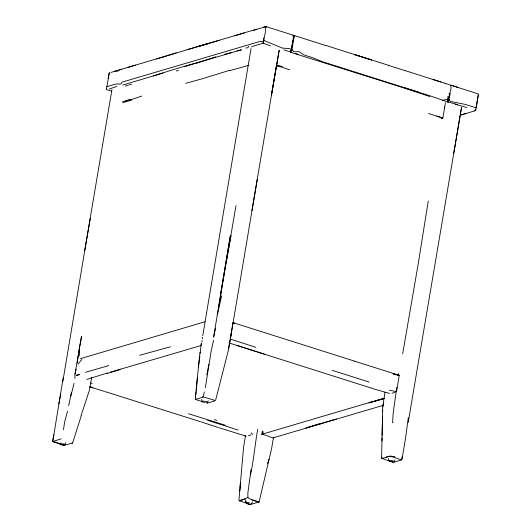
<?xml version="1.0" encoding="UTF-8"?>
<svg xmlns="http://www.w3.org/2000/svg" width="531" height="531" viewBox="0 0 531 531"><rect width="100%" height="100%" fill="white"/><g stroke="black" fill="none" stroke-linecap="round" stroke-linejoin="round"><path stroke-width="0.8" d="M74.937 378.43L74.951 374.262L81.435 336.528M382.585 416.251L382.114 435.374M382.625 411.618L382.745 406.826L384.955 392.349M200.194 353.347L201.216 343.457M79.345 355.823L79.531 347.201L81.674 336.568M393.949 462.275L401.675 459.839L402.093 456.753M381.928 441.029L382.048 437.79M196.357 390.331L197.386 377.554M382.639 410.071L381.597 458.167L383.156 458.193L390.099 456.003L394.971 456.72M108.51 365.308L108.49 365.673L85.445 372.317M238.963 499.99L243.603 446.797L245.481 435.865M109.393 72.667L106.545 88.365M325.078 45.314L265.938 26.55L265.327 27.652L265.414 31.82L263.807 40.416L282.26 48.042L289.607 48.679L291.97 49.463L293.882 51.733L299.199 51.726L304.057 54.958L311.843 57.428L322.715 61.788L430.276 95.919L447.733 101.972L447.978 96.204M293.212 35.159L293.311 38.172L290.815 52.184M240.012 487.345L240.404 482.885M200.001 352.08L195.328 397.639L195.342 399.418L195.866 399.597M195.926 394.573L196.218 391.745M276.77 63.561L276.439 65.505L278.018 66.229M478.258 95.155L475.59 110.607L460.251 115.234L461.353 114.231M273.558 437.093L271.626 448.503L259.095 502.001L249.55 498.861L247.924 497.487L247.858 493.007L251.037 469.59M257.701 429.4C254.94 444.493 253.805 459.899 250.459 474.96M198.421 367.419L199.404 359.102M106.499 88.272L106.353 89.467L111.53 91.213M398.35 375.052L398.555 373.412M263.741 37.827L263.124 43.197L252.431 46.409L251.601 47.126M205.358 387.67L211.106 351.336L213.581 340.159M408.279 417.705L405.618 437.61L402.013 459.335M396.776 387.325L393.179 413.111L392.582 422.643L393.205 422.756M293.816 35.524L294.347 35.491L291.672 51.056M201.84 342.083L202.072 340.471M202.304 338.858L202.53 337.245M202.762 335.632L251.044 48.58M239.746 491.009L240.291 487.232M220.352 295.415L230.348 235.698L213.608 337.192L215.619 328.098M77.227 362.859L79.531 347.201M62.804 381.656L84.801 250.327M262.301 431.079L261.81 434.312L266.662 435.46M405.863 70.842L478.411 93.96L476.207 107.919M81.243 415.793L72.628 442.987L64.278 445.29L52.722 441.573L63.202 377.76M63.435 429.705L64.775 421.395L67.563 411.193M453.793 153.187L461.545 107.295L408.193 422.464M58.841 403.938L60.726 394.148M354.383 361.08L233.003 322.622L230.228 339.03L255.869 347.354M475.789 109.379L475.59 110.607L474.488 110.806M276.273 66.8L251.9 210.787M436.728 116.116L442.841 118.055L445.456 102.629M111.935 89.673L84.781 250.26L90.277 218.586M257.276 179.372L228.569 349.537L215.699 399.856M354.496 361.166L399.252 375.317L396.571 391.666L389.502 390.219M218.759 306.055L235.97 205.729M279.114 50.339L276.605 65.14L282.446 66.528M276.505 65.121L271.434 95.295L279.233 50.279M292.9 40.714L291.413 49.39M447.567 102.198L448.403 102.065L450.228 93.682M262.599 432.34L262.327 433.933L261.81 434.312C302.391 422.331 343.464 410.105 384.271 398.237M108.105 78.329L109.167 72.82M91.664 377.514L89.301 390.597L81.11 415.488M68.645 405.87L71.393 392.582M402.651 353.958L418.255 263.588L428.258 201.057M226.286 261.564L231.051 235.737M228.522 348.621L231.397 333.136M195.328 397.639L195.627 396.106M476.101 107.773L465.256 104.408L450.348 101.368L448.881 99.244L448.33 99.178L451.158 88.046L450.547 85.325M199.49 358.345L199.902 356.261M206.838 374.72L208.909 364.319M52.602 441.274L53.943 434.796M204.349 391.931L203.439 396.026L202.225 397.407L195.342 399.418L202.298 401.688M217.464 314.365L221.686 295.714M382.745 406.826L383.581 403.115M74.951 374.262L76.165 369.131M74.128 383.196L70.742 396.318M290.344 52.396L291.26 49.237M447.5 101.779L448.164 99.018L442.761 100.266M444.314 108.57L444.732 107.003M267.511 463.57L269.058 459.235M200.877 345.489L201.607 343.69M206.041 402.823L207.429 402.538L208.252 400.786M204.88 402.73L202.019 401.675L202.231 401.23L203.546 401.104L205.663 401.383L207.236 402.007L207.429 402.538M395.031 459.846L394.135 461.618L392.031 460.53L388.679 460.55L388.387 458.545M60.089 444.248L62.147 444.951L64.828 444.666L65.778 442.794M293.311 38.172L294.114 36.619M251.521 503.693L252.424 501.961M448.031 100.771L448.881 99.244M207.103 403.202L207.521 402.664M77.938 364.239L81.834 359.467M249.032 46.197L247.711 47.803L245.84 47.982M381.955 457.749L381.597 458.167L383.369 458.903M273.591 437.332L273.067 437.883L268.347 436.475L267.405 435.526M65.054 444.772L64.278 445.29L55.071 442.057M291.917 52.025L291.234 52.489L403.016 87.655L429.758 96.516M247.924 497.487L239.375 500.886L239.03 500.62L245.581 499.226M61.105 438.852L52.722 441.573L54.288 441.898M116.913 86.414L109.267 89.022M122.727 85.053L163.03 73.039M274.58 437.259L273.067 437.883L383.043 405.399M441.075 118.765L442.257 118.294M110.84 72.455L208.895 43.29M80.32 358.704L204.999 321.733M127.878 67.47L135.425 65.087M253.752 30.313L265.938 26.55L266.223 27.718M76.656 375.563L79.484 374.508L76.418 375.238M462.435 114.59L465.952 113.329M248.641 503.999L246.915 503.561L246.092 502.731L249.165 502.598M215.871 56.83L195.76 63.494M122.475 101.753L131.595 99.476L141.697 96.078M153.439 75.986C182.385 66.269 212.008 58.835 241.154 49.735M107.474 372.948L86.825 379.419M256.851 29.139L187.217 49.688M125.323 86.108L128.436 85.106M313.058 425.709L306.062 427.959L336.481 418.972M314.611 425.212L318.5 423.957M184.589 66.68L195.401 63.242M156.512 58.974L176.226 52.927M259.095 502.001L250.552 504.437L239.375 500.886M131.834 99.947L122.807 102.722M202.225 397.407L203.572 396.989L215.367 400.566M229.565 70.344L201.554 78.973L185.611 83.327M214.743 400.905L207.608 403.042M198.647 46.429L219.15 40.376M234.775 35.763L244.247 32.895M176.232 71.008L178.509 70.331M170.451 346.789L139.607 355.292M107.156 373.412L120.159 369.576M392.011 393.225L395.097 392.316M384.424 398.316L369.018 402.863L384.006 398.655M121.227 69.169L119.76 69.601L117.842 71.181L114.849 71.054M129.225 84.874L131.595 84.177M248.209 435.745L251.097 434.896M198.249 46.436L209.141 43.257M200.705 345.654L110.508 372.125M263.568 27.194L265.938 26.55M248.813 65.313L229.538 70.709M405.624 70.796L388.646 65.479M224.507 54.281L231.529 52.582M445.071 83.486L445.469 83.394M237.025 50.956L241.512 49.98M236.813 345.369L265.374 354.482M386.103 457.171C391.539 454.974 396.471 458.757 401.675 459.839M125.621 100.565L131.595 99.476M251.276 503.985L248.8 504.277L247.738 503.919L247.605 503.229M72.043 443.02L72.628 442.987M393.425 461.97L389.953 461.565L388.679 460.55M62.26 443.339L60.275 443.279L59.392 443.524L59.538 443.936M448.403 102.065L457.423 104.527M393.132 373.983L399.299 375.51M466.802 107.508L455.293 104.242M319.974 423.758L320.492 423.877M393.093 373.751L399.252 375.317M389.542 393.405L375.344 389.389L228.994 342.926M251.813 500.063L258.71 501.948M293.238 35.438L293.63 35.544M391.732 461.678L393.272 462.103M243.888 435.48L219.024 427.754M89.912 386.734L92.938 387.59M290.603 51.998L283.846 49.848M390.053 461.233L392.608 461.99M225.35 425.245L188.459 413.722M369.145 382.048L332.293 370.353M104.6 391.453L89.945 386.92M207.641 420.306L238.074 430.044M371.421 59.897L354.462 54.56L371.554 59.963M388.951 65.452L325.311 45.268M433.011 79.458L440.916 81.966M403.129 87.303L418.196 92.082M428.61 113.541L442.841 118.055M214.431 419.629L216.801 420.379M200.253 421.634L105.377 391.692M245.84 436.097L244.539 435.685L246.052 436.402M276.439 65.505L289.694 69.793M451.489 85.325L457.901 87.376M53.219 441.467L54.454 441.865M201.043 421.886L218.234 427.495M383.959 459.149L389.415 461.041M295.422 53.518L298.515 54.613M233.003 322.622L234.556 323.173M90.887 382.957L92.294 383.468M270.564 45.925L263.124 43.197L263.807 40.416L263.223 41.816L260.728 41.206L122.163 82.106L120.915 84.017L115.612 84.037L106.784 86.765M61.47 444.686L62.147 444.951M63.554 443.644L64.828 444.666M448.894 93.257L449.418 93.569M251.07 432.944L252.763 434.378M245.76 500.746L246.092 502.731M245.78 500.852L246.165 503.149M262.792 431.053L263.164 433.435M201.747 399.412L202.019 401.675"/></g></svg>
